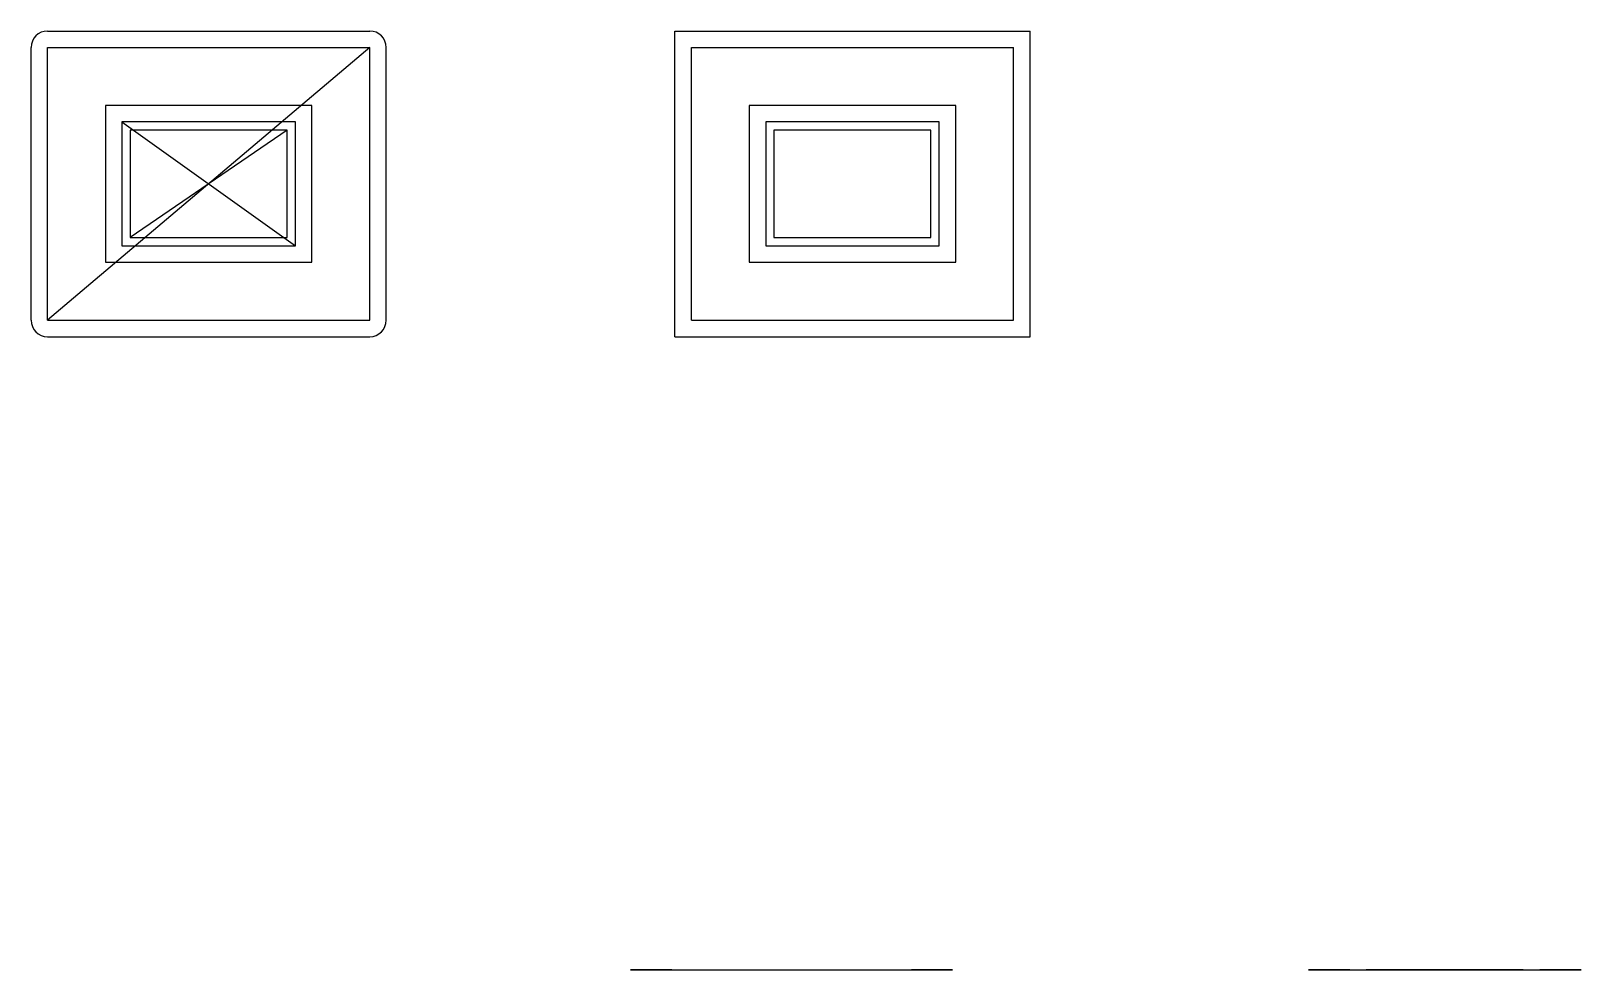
# Model space of a CAD drawing. Header units: millimetres. Extents: x 99 to 286, y 0 to 114.
import ezdxf

# ---------------------------------------------------------------- set-up
doc = ezdxf.new("R2010")
doc.units = ezdxf.units.MM

msp = doc.modelspace()

# ---------------------------------------------------------------- linework, layer by layer
for p, q in [((100.71, 113.66), (139.71, 113.66)), ((176.66, 76.66), (176.66, 113.66)), ((176.66, 113.66), (219.66, 113.66)), ((219.66, 76.66), (219.66, 113.66)), ((98.71, 78.66), (98.71, 111.66)), ((139.71, 111.66), (100.71, 78.66)), ((100.71, 78.66), (100.71, 111.66)), ((100.71, 111.66), (139.71, 111.66)), ((139.71, 78.66), (139.71, 111.66)), ((141.71, 78.66), (141.71, 111.66)), ((178.66, 78.66), (178.66, 111.66)), ((178.66, 111.66), (217.66, 111.66)), ((217.66, 78.66), (217.66, 111.66)), ((132.71, 104.66), (107.71, 104.66)), ((107.71, 104.66), (107.71, 85.66)), ((132.71, 85.66), (132.71, 104.66)), ((210.66, 104.66), (185.66, 104.66)), ((185.66, 104.66), (185.66, 85.66)), ((210.66, 85.66), (210.66, 104.66)), ((130.71, 102.66), (109.71, 102.66)), ((109.71, 102.66), (109.71, 87.66)), ((109.71, 102.66), (130.71, 87.66)), ((110.71, 101.66), (110.71, 88.66)), ((129.71, 101.66), (110.71, 101.66)), ((129.71, 101.66), (110.71, 88.66)), ((129.71, 88.66), (129.71, 101.66)), ((130.71, 87.66), (130.71, 102.66)), ((208.66, 102.66), (187.66, 102.66)), ((187.66, 102.66), (187.66, 87.66)), ((188.66, 101.66), (188.66, 88.66)), ((207.66, 101.66), (188.66, 101.66)), ((207.66, 88.66), (207.66, 101.66)), ((208.66, 87.66), (208.66, 102.66)), ((110.71, 88.66), (129.71, 88.66)), ((188.66, 88.66), (207.66, 88.66)), ((109.71, 87.66), (130.71, 87.66)), ((187.66, 87.66), (208.66, 87.66)), ((107.71, 85.66), (132.71, 85.66)), ((185.66, 85.66), (210.66, 85.66)), ((100.71, 78.66), (139.71, 78.66)), ((178.66, 78.66), (217.66, 78.66)), ((100.71, 76.66), (139.71, 76.66)), ((176.66, 76.66), (219.66, 76.66))]:
    msp.add_line(p, q)
at = {"extrusion": (0, -1, 0)}
for p, q in [((171.29, 0, 11.35), (210.29, 0, 11.35)), ((178.29, 0, 4.35), (203.29, 0, 4.35)), ((253.37, 0, 11.35), (286.37, 0, 11.35)), ((260.37, 0, 4.35), (279.37, 0, 4.35)), ((279.37, 0, 4.35), (260.37, 0, 4.35))]:
    msp.add_line(p, q, dxfattribs=at)
for centre, start, end in [((100.71, 111.66), 90, 180), ((139.71, 111.66), 0, 90), ((100.71, 78.66), 180, 270), ((139.71, 78.66), 270, 0)]:
    msp.add_arc(centre, 2, start, end)
for centre, radius, start, end in [((171.29, 6.35), 5, 0, 90), ((178.29, 6.35), 2, 180, 270), ((203.29, 6.35), 2, 270, 0), ((210.29, 6.35), 5, 90, 180), ((253.37, 6.35), 5, 0, 90), ((260.37, 6.35), 2, 180, 270), ((279.37, 6.35), 2, 270, 0), ((286.37, 6.35), 5, 90, 180)]:
    msp.add_arc(centre, radius, start, end, dxfattribs=at)

doc.saveas('drawing.dxf')
